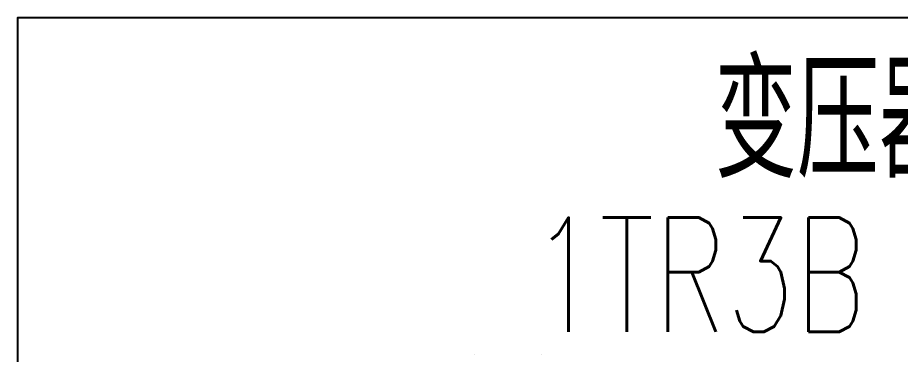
# Model space of a CAD drawing. Extents: x 758840 to 1108724, y -102573 to 143521.
# Drawn here: x 885872 to 886800, y 71789 to 72143 of the extents above; entities that cross this region are included whole.
import ezdxf

# ---------------------------------------------------------------- set-up
doc = ezdxf.new("R2010")
doc.units = 0
doc.header["$LTSCALE"] = 1000
doc.header["$MEASUREMENT"] = 0
for name, color, linetype in [('02电气-设备', 255, 'Continuous'), ('LWIRE', 1, 'Continuous'), ('PDF_0', 7, 'Continuous')]:
    doc.layers.add(name, color=color, linetype=linetype)
doc.styles.get("Standard").update_dxf_attribs({"font": 'gbenor.shx', "bigfont": 'gbcbig.shx'})
doc.styles.add('电气文字', font='txtd.shx', dxfattribs={"width": 0.8, "height": 3.5, "bigfont": 'HZTXT.shx'})

# ---------------------------------------------------------------- blocks, each defined once
blk = doc.blocks.new('2500KVA 变压器')
at = {"lineweight": -3}
blk.add_lwpolyline([(0, 0), (2400, 0), (2400, 1500), (0, 1500)], close=True, dxfattribs=at)
at = {"layer": 'PDF_0', "lineweight": 15}
for points in [[(1849.24, 353.32), (1849.21, 353.33), (1849.17, 353.35), (1849.14, 353.36)], [(1919.35, 353.32), (1919.32, 353.33), (1919.28, 353.35), (1919.25, 353.36)]]:
    blk.add_open_spline(points, degree=3, dxfattribs=at)
blk = doc.blocks.new('BD4-PAL0101-LVPM-04')
at = {"layer": '02电气-设备', "color": 5, "ltscale": 5, "rotation": 180}
blk.add_blockref('2500KVA 变压器', (1935307.05, 714583.09, 0), dxfattribs=at)
at = {"layer": 'LWIRE', "linetype": 'ByBlock', "lineweight": 15}
blk.add_text('变压器 2500KVA', height=120, dxfattribs=at).set_placement((1933639.87, 714415.07))
at = {"layer": 'LWIRE', "linetype": 'ByBlock', "lineweight": 13, "style": '电气文字', "width": 0.7}
blk.add_text('1TR3B', height=120, dxfattribs=at).set_placement((1933446.76, 714253.07))

msp = doc.modelspace()

# ---------------------------------------------------------------- block references
at = {"layer": '02电气-设备'}
msp.add_blockref('BD4-PAL0101-LVPM-04', (-1047035.03, -642440.55), dxfattribs=at)

doc.saveas('drawing.dxf')
